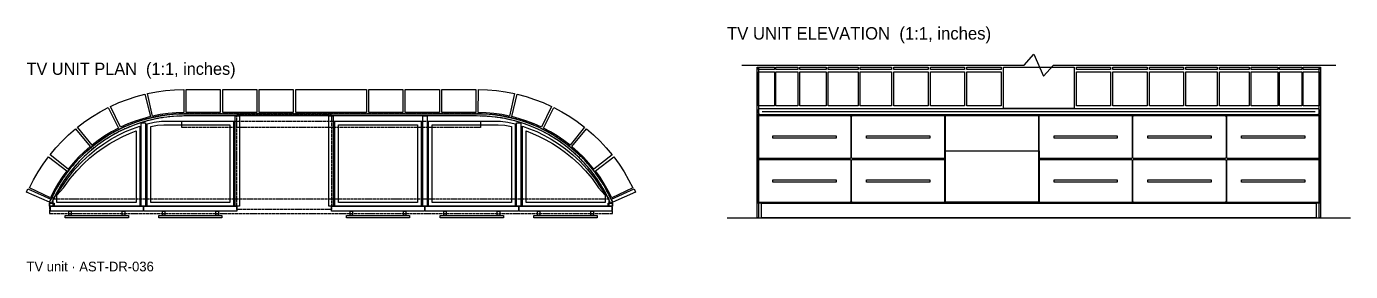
# Model space of a CAD drawing. Header units: inches. Extents: x 0 to 365, y -9 to 31.
# Drawn here: x 0 to 214.2, y -8.7 to 31 of the extents above; entities that cross this region are included whole.
import ezdxf

# ---------------------------------------------------------------- set-up
doc = ezdxf.new("R2010")
doc.units = ezdxf.units.IN
doc.header["$MEASUREMENT"] = 0
doc.linetypes.add('DASHED', pattern=[0.6, 0.5, -0.1])
doc.layers.add('TV unit elevation', color=7, linetype='Continuous')
doc.layers.add('TV unit plan', color=7, linetype='Continuous')

msp = doc.modelspace()

# ---------------------------------------------------------------- linework, layer by layer
at = {"layer": 'TV unit elevation'}
for p, q in [((119.03, 17.2), (208.5, 17.2)), ((113.33, 0), (214.2, 0))]:
    msp.add_line(p, q, dxfattribs=at)
for points in [[(115.7, 24.72), (161.4, 24.72), (162.98, 26.5), (164.55, 22.95), (166.13, 24.72), (211.83, 24.72)], [(118.2, 24.41), (118.41, 24.41), (118.41, 0), (118.2, 0), (118.2, 24.41)], [(118.35, 24.41), (121.01, 24.41), (121.01, 24.02), (118.35, 24.02), (118.35, 24.41)], [(118.35, 23.62), (121.01, 23.62), (121.01, 18.11), (118.35, 18.11), (118.35, 23.62)], [(121.23, 24.41), (124.81, 24.41), (124.81, 24.02), (121.23, 24.02), (121.23, 24.41)], [(121.23, 23.62), (124.81, 23.62), (124.81, 18.11), (121.23, 18.11), (121.23, 23.62)], [(125.09, 24.41), (129.39, 24.41), (129.39, 24.02), (125.09, 24.02), (125.09, 24.41)], [(125.09, 23.62), (129.39, 23.62), (129.39, 18.11), (125.09, 18.11), (125.09, 23.62)], [(129.72, 24.41), (134.53, 24.41), (134.53, 24.02), (129.72, 24.02), (129.72, 24.41)], [(129.72, 23.62), (134.53, 23.62), (134.53, 18.11), (129.72, 18.11), (129.72, 23.62)], [(134.89, 24.41), (139.96, 24.41), (139.96, 24.02), (134.89, 24.02), (134.89, 24.41)], [(134.89, 23.62), (139.96, 23.62), (139.96, 18.11), (134.89, 18.11), (134.89, 23.62)], [(140.34, 24.41), (145.85, 24.41), (145.85, 24.02), (140.34, 24.02), (140.34, 24.41)], [(140.34, 23.62), (145.85, 23.62), (145.85, 18.11), (140.34, 18.11), (140.34, 23.62)], [(146.25, 24.41), (151.76, 24.41), (151.76, 24.02), (146.25, 24.02), (146.25, 24.41)], [(146.25, 23.62), (151.76, 23.62), (151.76, 18.11), (146.25, 18.11), (146.25, 23.62)], [(152.15, 24.41), (157.66, 24.41), (157.66, 24.02), (152.15, 24.02), (152.15, 24.41)], [(152.15, 23.62), (157.66, 23.62), (157.66, 18.11), (152.15, 18.11), (152.15, 23.62)], [(158.06, 24.41), (169.47, 24.41), (169.47, 17.72), (158.06, 17.72), (158.06, 24.41)], [(169.87, 24.41), (175.38, 24.41), (175.38, 24.02), (169.87, 24.02), (169.87, 24.41)], [(169.87, 23.62), (175.38, 23.62), (175.38, 18.11), (169.87, 18.11), (169.87, 23.62)], [(175.77, 24.41), (181.29, 24.41), (181.29, 24.02), (175.77, 24.02), (175.77, 24.41)], [(175.77, 23.62), (181.29, 23.62), (181.29, 18.11), (175.77, 18.11), (175.77, 23.62)], [(181.68, 24.41), (187.19, 24.41), (187.19, 24.02), (181.68, 24.02), (181.68, 24.41)], [(181.68, 23.62), (187.19, 23.62), (187.19, 18.11), (181.68, 18.11), (181.68, 23.62)], [(187.57, 24.41), (192.64, 24.41), (192.64, 24.02), (187.57, 24.02), (187.57, 24.41)], [(187.57, 23.62), (192.64, 23.62), (192.64, 18.11), (187.57, 18.11), (187.57, 23.62)], [(193, 24.41), (197.81, 24.41), (197.81, 24.02), (193, 24.02), (193, 24.41)], [(193, 23.62), (197.81, 23.62), (197.81, 18.11), (193, 18.11), (193, 23.62)], [(198.14, 24.41), (202.44, 24.41), (202.44, 24.02), (198.14, 24.02), (198.14, 24.41)], [(198.14, 23.62), (202.44, 23.62), (202.44, 18.11), (198.14, 18.11), (198.14, 23.62)], [(202.73, 24.41), (206.3, 24.41), (206.3, 24.02), (202.73, 24.02), (202.73, 24.41)], [(202.73, 23.62), (206.3, 23.62), (206.3, 18.11), (202.73, 18.11), (202.73, 23.62)], [(206.52, 24.41), (209.18, 24.41), (209.18, 24.02), (206.52, 24.02), (206.52, 24.41)], [(206.52, 23.62), (209.18, 23.62), (209.18, 18.11), (206.52, 18.11), (206.52, 23.62)], [(209.12, 24.41), (209.33, 24.41), (209.33, 0), (209.12, 0), (209.12, 24.41)], [(118.24, 17.2), (118.24, 17.2)], [(118.75, 17.72), (208.78, 17.72)], [(209.29, 17.2), (209.29, 17.2)], [(118.24, 16.69), (209.29, 16.69), (209.29, 2.36), (118.24, 2.36), (118.24, 16.69)], [(118.36, 9.78), (118.36, 16.38)], [(118.55, 16.57), (133.16, 16.57)], [(208.78, 16.69), (118.75, 16.69)], [(133.36, 16.38), (133.36, 9.78)], [(133.47, 9.78), (133.47, 16.38)], [(133.67, 16.57), (148.33, 16.57)], [(148.53, 16.38), (148.53, 9.78)], [(148.65, 16.57), (163.71, 16.57), (163.71, 2.48), (148.65, 2.48), (148.65, 16.57)], [(163.82, 9.78), (163.82, 16.38)], [(164.02, 16.57), (178.69, 16.57)], [(178.88, 16.38), (178.88, 9.78)], [(179, 9.78), (179, 16.38)], [(179.2, 16.57), (193.86, 16.57)], [(194.06, 16.38), (194.06, 9.78)], [(194.18, 9.78), (194.18, 16.38)], [(194.37, 16.57), (208.98, 16.57)], [(209.17, 16.38), (209.17, 9.78)], [(120.74, 13.28), (130.97, 13.28), (130.97, 12.88), (120.74, 12.88), (120.74, 13.28)], [(135.88, 13.28), (146.12, 13.28), (146.12, 12.88), (135.88, 12.88), (135.88, 13.28)], [(166.24, 13.28), (176.47, 13.28), (176.47, 12.88), (166.24, 12.88), (166.24, 13.28)], [(181.41, 13.28), (191.65, 13.28), (191.65, 12.88), (181.41, 12.88), (181.41, 13.28)], [(196.56, 13.28), (206.79, 13.28), (206.79, 12.88), (196.56, 12.88), (196.56, 13.28)], [(148.54, 10.83), (163.82, 10.83), (163.82, 2.56), (148.54, 2.56), (148.54, 10.83)], [(118.36, 2.68), (118.36, 9.27)], [(133.16, 9.59), (118.55, 9.59)], [(118.55, 9.47), (133.16, 9.47)], [(133.36, 9.27), (133.36, 2.68)], [(133.47, 2.68), (133.47, 9.27)], [(148.33, 9.59), (133.67, 9.59)], [(133.67, 9.47), (148.33, 9.47)], [(148.53, 9.27), (148.53, 2.68)], [(163.82, 2.68), (163.82, 9.27)], [(178.69, 9.59), (164.02, 9.59)], [(164.02, 9.47), (178.69, 9.47)], [(178.88, 9.27), (178.88, 2.68)], [(179, 2.68), (179, 9.27)], [(193.86, 9.59), (179.2, 9.59)], [(179.2, 9.47), (193.86, 9.47)], [(194.06, 9.27), (194.06, 2.68)], [(194.18, 2.68), (194.18, 9.27)], [(208.98, 9.59), (194.37, 9.59)], [(194.37, 9.47), (208.98, 9.47)], [(209.17, 9.27), (209.17, 2.68)], [(120.74, 6.17), (130.97, 6.17), (130.97, 5.78), (120.74, 5.78), (120.74, 6.17)], [(135.88, 6.17), (146.12, 6.17), (146.12, 5.78), (135.88, 5.78), (135.88, 6.17)], [(166.24, 6.17), (176.47, 6.17), (176.47, 5.78), (166.24, 5.78), (166.24, 6.17)], [(181.41, 6.17), (191.65, 6.17), (191.65, 5.78), (181.41, 5.78), (181.41, 6.17)], [(196.56, 6.17), (206.79, 6.17), (206.79, 5.78), (196.56, 5.78), (196.56, 6.17)], [(133.16, 2.48), (118.55, 2.48)], [(118.9, 2.36), (208.63, 2.36), (208.63, 0), (118.9, 0), (118.9, 2.36)], [(148.33, 2.48), (133.67, 2.48)], [(178.69, 2.48), (164.02, 2.48)], [(193.86, 2.48), (179.2, 2.48)], [(208.98, 2.48), (194.37, 2.48)]]:
    msp.add_lwpolyline(points, dxfattribs=at)
for points in [[(118.24, 17.2), (118.24, 17.29), (118.26, 17.38), (118.31, 17.46), (118.35, 17.54), (118.42, 17.6), (118.5, 17.65), (118.57, 17.69), (118.66, 17.72), (118.75, 17.72)], [(118.75, 16.69), (118.66, 16.69), (118.57, 16.72), (118.5, 16.76), (118.42, 16.81), (118.35, 16.87), (118.31, 16.95), (118.26, 17.03), (118.24, 17.11), (118.24, 17.2)], [(208.78, 17.72), (208.87, 17.72), (208.96, 17.69), (209.04, 17.65), (209.11, 17.6), (209.18, 17.54), (209.22, 17.46), (209.27, 17.38), (209.29, 17.29), (209.29, 17.2)], [(209.29, 17.2), (209.29, 17.11), (209.27, 17.03), (209.22, 16.95), (209.18, 16.87), (209.11, 16.81), (209.04, 16.76), (208.96, 16.72), (208.87, 16.69), (208.78, 16.69)], [(118.36, 16.38), (118.36, 16.41), (118.37, 16.45), (118.38, 16.48), (118.4, 16.51), (118.43, 16.53), (118.46, 16.55), (118.49, 16.57), (118.52, 16.57), (118.55, 16.57)], [(133.16, 16.57), (133.19, 16.57), (133.23, 16.57), (133.26, 16.55), (133.29, 16.53), (133.31, 16.51), (133.33, 16.48), (133.35, 16.45), (133.36, 16.41), (133.36, 16.38)], [(133.47, 16.38), (133.47, 16.41), (133.48, 16.45), (133.5, 16.48), (133.52, 16.51), (133.54, 16.53), (133.57, 16.55), (133.6, 16.57), (133.64, 16.57), (133.67, 16.57)], [(148.33, 16.57), (148.37, 16.57), (148.4, 16.57), (148.43, 16.55), (148.46, 16.53), (148.49, 16.51), (148.51, 16.48), (148.52, 16.45), (148.53, 16.41), (148.53, 16.38)], [(163.82, 16.38), (163.82, 16.41), (163.83, 16.45), (163.85, 16.48), (163.87, 16.51), (163.89, 16.53), (163.92, 16.55), (163.95, 16.57), (163.99, 16.57), (164.02, 16.57)], [(178.69, 16.57), (178.72, 16.57), (178.75, 16.57), (178.78, 16.55), (178.81, 16.53), (178.84, 16.51), (178.86, 16.48), (178.87, 16.45), (178.88, 16.41), (178.88, 16.38)], [(179, 16.38), (179, 16.41), (179.01, 16.45), (179.03, 16.48), (179.04, 16.51), (179.07, 16.53), (179.1, 16.55), (179.13, 16.57), (179.16, 16.57), (179.2, 16.57)], [(193.86, 16.57), (193.9, 16.57), (193.93, 16.57), (193.96, 16.55), (193.99, 16.53), (194.01, 16.51), (194.03, 16.48), (194.05, 16.45), (194.06, 16.41), (194.06, 16.38)], [(194.18, 16.38), (194.18, 16.41), (194.18, 16.45), (194.2, 16.48), (194.22, 16.51), (194.24, 16.53), (194.27, 16.55), (194.3, 16.57), (194.34, 16.57), (194.37, 16.57)], [(208.98, 16.57), (209.01, 16.57), (209.05, 16.57), (209.08, 16.55), (209.11, 16.53), (209.13, 16.51), (209.15, 16.48), (209.17, 16.45), (209.17, 16.41), (209.17, 16.38)], [(118.55, 9.59), (118.52, 9.59), (118.49, 9.6), (118.46, 9.61), (118.43, 9.63), (118.4, 9.66), (118.38, 9.69), (118.37, 9.71), (118.36, 9.75), (118.36, 9.78)], [(118.36, 9.27), (118.36, 9.31), (118.37, 9.34), (118.38, 9.37), (118.4, 9.4), (118.43, 9.42), (118.46, 9.44), (118.49, 9.46), (118.52, 9.47), (118.55, 9.47)], [(133.36, 9.78), (133.36, 9.75), (133.35, 9.71), (133.33, 9.69), (133.31, 9.66), (133.29, 9.63), (133.26, 9.61), (133.23, 9.6), (133.19, 9.59), (133.16, 9.59)], [(133.16, 9.47), (133.19, 9.47), (133.23, 9.46), (133.26, 9.44), (133.29, 9.42), (133.31, 9.4), (133.33, 9.37), (133.35, 9.34), (133.36, 9.31), (133.36, 9.27)], [(133.67, 9.59), (133.64, 9.59), (133.6, 9.6), (133.57, 9.61), (133.54, 9.63), (133.52, 9.66), (133.5, 9.69), (133.48, 9.71), (133.47, 9.75), (133.47, 9.78)], [(133.47, 9.27), (133.47, 9.31), (133.48, 9.34), (133.5, 9.37), (133.52, 9.4), (133.54, 9.42), (133.57, 9.44), (133.6, 9.46), (133.64, 9.47), (133.67, 9.47)], [(148.53, 9.78), (148.53, 9.75), (148.52, 9.71), (148.51, 9.69), (148.49, 9.66), (148.46, 9.63), (148.43, 9.61), (148.4, 9.6), (148.37, 9.59), (148.33, 9.59)], [(148.33, 9.47), (148.37, 9.47), (148.4, 9.46), (148.43, 9.44), (148.46, 9.42), (148.49, 9.4), (148.51, 9.37), (148.52, 9.34), (148.53, 9.31), (148.53, 9.27)], [(164.02, 9.59), (163.99, 9.59), (163.95, 9.6), (163.92, 9.61), (163.89, 9.63), (163.87, 9.66), (163.85, 9.69), (163.83, 9.71), (163.82, 9.75), (163.82, 9.78)], [(163.82, 9.27), (163.82, 9.31), (163.83, 9.34), (163.85, 9.37), (163.87, 9.4), (163.89, 9.42), (163.92, 9.44), (163.95, 9.46), (163.99, 9.47), (164.02, 9.47)], [(178.88, 9.78), (178.88, 9.75), (178.87, 9.71), (178.86, 9.69), (178.84, 9.66), (178.81, 9.63), (178.78, 9.61), (178.75, 9.6), (178.72, 9.59), (178.69, 9.59)], [(178.69, 9.47), (178.72, 9.47), (178.75, 9.46), (178.78, 9.44), (178.81, 9.42), (178.84, 9.4), (178.86, 9.37), (178.87, 9.34), (178.88, 9.31), (178.88, 9.27)], [(179.2, 9.59), (179.16, 9.59), (179.13, 9.6), (179.1, 9.61), (179.07, 9.63), (179.04, 9.66), (179.03, 9.69), (179.01, 9.71), (179, 9.75), (179, 9.78)], [(179, 9.27), (179, 9.31), (179.01, 9.34), (179.03, 9.37), (179.04, 9.4), (179.07, 9.42), (179.1, 9.44), (179.13, 9.46), (179.16, 9.47), (179.2, 9.47)], [(194.06, 9.78), (194.06, 9.75), (194.05, 9.71), (194.03, 9.69), (194.01, 9.66), (193.99, 9.63), (193.96, 9.61), (193.93, 9.6), (193.9, 9.59), (193.86, 9.59)], [(193.86, 9.47), (193.9, 9.47), (193.93, 9.46), (193.96, 9.44), (193.99, 9.42), (194.01, 9.4), (194.03, 9.37), (194.05, 9.34), (194.06, 9.31), (194.06, 9.27)], [(194.37, 9.59), (194.34, 9.59), (194.3, 9.6), (194.27, 9.61), (194.24, 9.63), (194.22, 9.66), (194.2, 9.69), (194.18, 9.71), (194.18, 9.75), (194.18, 9.78)], [(194.18, 9.27), (194.18, 9.31), (194.18, 9.34), (194.2, 9.37), (194.22, 9.4), (194.24, 9.42), (194.27, 9.44), (194.3, 9.46), (194.34, 9.47), (194.37, 9.47)], [(209.17, 9.78), (209.17, 9.75), (209.17, 9.71), (209.15, 9.69), (209.13, 9.66), (209.11, 9.63), (209.08, 9.61), (209.05, 9.6), (209.01, 9.59), (208.98, 9.59)], [(208.98, 9.47), (209.01, 9.47), (209.05, 9.46), (209.08, 9.44), (209.11, 9.42), (209.13, 9.4), (209.15, 9.37), (209.17, 9.34), (209.17, 9.31), (209.17, 9.27)], [(118.55, 2.48), (118.52, 2.48), (118.49, 2.49), (118.46, 2.51), (118.43, 2.52), (118.4, 2.55), (118.38, 2.58), (118.37, 2.61), (118.36, 2.64), (118.36, 2.68)], [(133.36, 2.68), (133.36, 2.64), (133.35, 2.61), (133.33, 2.58), (133.31, 2.55), (133.29, 2.52), (133.26, 2.51), (133.23, 2.49), (133.19, 2.48), (133.16, 2.48)], [(133.67, 2.48), (133.64, 2.48), (133.6, 2.49), (133.57, 2.51), (133.54, 2.52), (133.52, 2.55), (133.5, 2.58), (133.48, 2.61), (133.47, 2.64), (133.47, 2.68)], [(148.53, 2.68), (148.53, 2.64), (148.52, 2.61), (148.51, 2.58), (148.49, 2.55), (148.46, 2.52), (148.43, 2.51), (148.4, 2.49), (148.37, 2.48), (148.33, 2.48)], [(164.02, 2.48), (163.99, 2.48), (163.95, 2.49), (163.92, 2.51), (163.89, 2.52), (163.87, 2.55), (163.85, 2.58), (163.83, 2.61), (163.82, 2.64), (163.82, 2.68)], [(178.88, 2.68), (178.88, 2.64), (178.87, 2.61), (178.86, 2.58), (178.84, 2.55), (178.81, 2.52), (178.78, 2.51), (178.75, 2.49), (178.72, 2.48), (178.69, 2.48)], [(179.2, 2.48), (179.16, 2.48), (179.13, 2.49), (179.1, 2.51), (179.07, 2.52), (179.04, 2.55), (179.03, 2.58), (179.01, 2.61), (179, 2.64), (179, 2.68)], [(194.06, 2.68), (194.06, 2.64), (194.05, 2.61), (194.03, 2.58), (194.01, 2.55), (193.99, 2.52), (193.96, 2.51), (193.93, 2.49), (193.9, 2.48), (193.86, 2.48)], [(194.37, 2.48), (194.34, 2.48), (194.3, 2.49), (194.27, 2.51), (194.24, 2.52), (194.22, 2.55), (194.2, 2.58), (194.18, 2.61), (194.18, 2.64), (194.18, 2.68)], [(209.17, 2.68), (209.17, 2.64), (209.17, 2.61), (209.15, 2.58), (209.13, 2.55), (209.11, 2.52), (209.08, 2.51), (209.05, 2.49), (209.01, 2.48), (208.98, 2.48)]]:
    msp.add_open_spline(points, degree=3, knots=[0, 0, 0, 0, 1, 1, 1, 2, 2, 2, 3, 3, 3, 3], dxfattribs=at)
at = {"layer": 'TV unit plan'}
for points in [[(13.61, 18.05), (14.96, 18.65), (16.34, 19.18), (17.75, 19.64), (19.17, 20.02), (20.04, 16.39), (18.81, 16.05), (17.59, 15.66), (16.4, 15.2), (15.23, 14.68), (13.61, 18.05)], [(19.58, 20.12), (21.03, 20.4), (22.5, 20.61), (23.97, 20.74), (25.44, 20.79), (25.47, 17.05), (24.19, 17), (22.92, 16.89), (21.65, 16.71), (20.4, 16.47), (19.58, 20.12)], [(25.85, 20.79), (27.23, 20.79), (28.61, 20.79), (29.98, 20.79), (31.36, 20.79), (31.36, 17.05), (29.98, 17.05), (28.61, 17.05), (27.23, 17.05), (25.85, 17.05), (25.85, 20.79)], [(31.76, 20.79), (33.13, 20.79), (34.51, 20.79), (35.89, 20.79), (37.27, 20.79), (37.27, 17.05), (35.89, 17.05), (34.51, 17.05), (33.13, 17.05), (31.76, 17.05), (31.76, 20.79)], [(37.66, 20.79), (39.04, 20.79), (40.42, 20.79), (41.8, 20.79), (43.17, 20.79), (43.17, 17.05), (41.8, 17.05), (40.42, 17.05), (39.04, 17.05), (37.66, 17.05), (37.66, 20.79)], [(43.57, 20.79), (49.28, 20.79), (54.98, 20.79), (54.98, 17.05), (49.28, 17.05), (43.57, 17.05), (43.57, 20.79)], [(55.38, 20.79), (56.76, 20.79), (58.13, 20.79), (59.51, 20.79), (60.89, 20.79), (60.89, 17.05), (59.51, 17.05), (58.13, 17.05), (56.76, 17.05), (55.38, 17.05), (55.38, 20.79)], [(61.28, 20.79), (62.66, 20.79), (64.04, 20.79), (65.42, 20.79), (66.8, 20.79), (66.8, 17.05), (65.42, 17.05), (64.04, 17.05), (62.66, 17.05), (61.28, 17.05), (61.28, 20.79)], [(67.19, 20.79), (68.57, 20.79), (69.95, 20.79), (71.32, 20.79), (72.7, 20.79), (72.7, 17.05), (71.32, 17.05), (69.95, 17.05), (68.57, 17.05), (67.19, 17.05), (67.19, 20.79)], [(73.11, 20.79), (74.59, 20.74), (76.06, 20.61), (77.52, 20.4), (78.97, 20.12), (78.15, 16.47), (76.9, 16.71), (75.63, 16.89), (74.36, 17), (73.08, 17.05), (73.11, 20.79)], [(79.38, 20.02), (80.81, 19.64), (82.21, 19.18), (83.59, 18.65), (84.94, 18.05), (83.32, 14.68), (82.15, 15.2), (80.96, 15.66), (79.74, 16.05), (78.51, 16.39), (79.38, 20.02)], [(8.26, 14.69), (9.44, 15.58), (10.67, 16.41), (11.93, 17.17), (13.24, 17.87), (14.9, 14.52), (13.77, 13.92), (12.68, 13.26), (11.62, 12.54), (10.6, 11.77), (8.26, 14.69)], [(85.32, 17.87), (86.62, 17.17), (87.89, 16.41), (89.11, 15.58), (90.29, 14.69), (87.95, 11.77), (86.93, 12.54), (85.87, 13.26), (84.78, 13.92), (83.65, 14.52), (85.32, 17.87)], [(3.75, 2.54), (4.18, 3.47), (4.66, 4.39), (5.17, 5.28), (5.72, 6.15), (6.31, 6.99), (6.93, 7.81), (7.59, 8.61), (8.28, 9.37), (9, 10.1), (9.76, 10.8), (10.54, 11.47), (11.35, 12.1), (12.19, 12.7), (13.06, 13.26), (13.94, 13.79), (14.85, 14.27), (15.78, 14.72), (16.73, 15.12), (17.69, 15.49), (18.67, 15.81), (19.66, 16.09), (20.66, 16.32), (21.67, 16.52), (22.69, 16.67), (23.71, 16.77), (24.74, 16.83), (25.78, 16.85), (26.9, 16.85), (28.02, 16.85), (29.14, 16.85), (30.26, 16.85), (31.38, 16.85), (32.49, 16.85), (33.61, 16.85), (34.73, 16.85), (35.85, 16.85), (36.97, 16.85), (38.09, 16.85), (39.21, 16.85), (40.33, 16.85), (41.44, 16.85), (42.56, 16.85), (43.68, 16.85), (44.8, 16.85), (45.92, 16.85), (47.04, 16.85), (48.16, 16.85), (49.28, 16.85), (50.39, 16.85), (51.51, 16.85), (52.63, 16.85), (53.75, 16.85), (54.87, 16.85), (55.99, 16.85), (57.11, 16.85), (58.23, 16.85), (59.34, 16.85), (60.46, 16.85), (61.58, 16.85), (62.7, 16.85), (63.82, 16.85), (64.94, 16.85), (66.06, 16.85), (67.18, 16.85), (68.29, 16.85), (69.41, 16.85), (70.53, 16.85), (71.65, 16.85), (72.77, 16.85), (73.81, 16.83), (74.84, 16.77), (75.86, 16.67), (76.88, 16.52), (77.89, 16.32), (78.89, 16.09), (79.89, 15.81), (80.86, 15.49), (81.83, 15.12), (82.77, 14.72), (83.7, 14.27), (84.61, 13.79), (85.5, 13.26), (86.36, 12.7), (87.2, 12.1), (88.01, 11.47), (88.79, 10.8), (89.55, 10.1), (90.27, 9.37), (90.96, 8.61), (91.62, 7.81), (92.24, 6.99), (92.83, 6.15), (93.38, 5.28), (93.9, 4.39), (94.37, 3.47), (94.8, 2.54), (94.48, 2.39), (94.05, 3.31), (93.58, 4.22), (93.08, 5.1), (92.54, 5.95), (91.96, 6.79), (91.34, 7.59), (90.7, 8.37), (90.02, 9.13), (89.3, 9.85), (88.56, 10.54), (87.79, 11.2), (86.99, 11.82), (86.16, 12.41), (85.31, 12.96), (84.44, 13.48), (83.54, 13.96), (82.63, 14.39), (81.69, 14.79), (80.75, 15.15), (79.78, 15.47), (78.81, 15.74), (77.82, 15.98), (76.82, 16.17), (75.82, 16.31), (74.81, 16.42), (73.8, 16.48), (72.77, 16.5), (71.65, 16.5), (70.53, 16.5), (69.41, 16.5), (68.29, 16.5), (67.18, 16.5), (66.06, 16.5), (64.94, 16.5), (63.82, 16.5), (62.7, 16.5), (61.58, 16.5), (60.46, 16.5), (59.34, 16.5), (58.23, 16.5), (57.11, 16.5), (55.99, 16.5), (54.87, 16.5), (53.75, 16.5), (52.63, 16.5), (51.51, 16.5), (50.39, 16.5), (49.28, 16.5), (48.16, 16.5), (47.04, 16.5), (45.92, 16.5), (44.8, 16.5), (43.68, 16.5), (42.56, 16.5), (41.44, 16.5), (40.33, 16.5), (39.21, 16.5), (38.09, 16.5), (36.97, 16.5), (35.85, 16.5), (34.73, 16.5), (33.61, 16.5), (32.49, 16.5), (31.38, 16.5), (30.26, 16.5), (29.14, 16.5), (28.02, 16.5), (26.9, 16.5), (25.78, 16.5), (24.76, 16.48), (23.74, 16.42), (22.73, 16.31), (21.73, 16.17), (20.73, 15.98), (19.75, 15.74), (18.77, 15.47), (17.81, 15.15), (16.86, 14.79), (15.92, 14.39), (15.01, 13.96), (14.12, 13.48), (13.24, 12.96), (12.39, 12.41), (11.56, 11.82), (10.77, 11.2), (9.99, 10.54), (9.25, 9.85), (8.54, 9.13), (7.86, 8.37), (7.21, 7.59), (6.59, 6.79), (6.01, 5.95), (5.47, 5.1), (4.97, 4.22), (4.5, 3.31), (4.07, 2.39), (3.75, 2.54)], [(18.57, 15.41), (19.28, 15.41), (19.28, 1.89), (18.57, 1.89), (18.57, 15.41)], [(19.52, 1.89), (19.52, 15.21), (20.68, 15.49), (21.85, 15.67), (23.01, 15.67), (24.18, 15.67), (25.35, 15.67), (26.51, 15.67), (27.68, 15.67), (28.85, 15.67), (30.01, 15.67), (31.18, 15.67), (32.34, 15.67), (33.51, 15.67), (33.51, 1.89), (19.52, 1.89)], [(20.11, 2.48), (20.11, 14.77), (21.17, 15), (22.24, 15.08), (23.31, 15.08), (24.38, 15.08), (25.44, 15.08), (26.51, 15.08), (27.58, 15.08), (28.65, 15.08), (29.72, 15.08), (30.78, 15.08), (31.85, 15.08), (32.92, 15.08), (32.92, 2.48), (20.11, 2.48)], [(33.75, 16.5), (34.45, 16.5), (34.45, 1.89), (33.75, 1.89), (33.75, 16.5)], [(48.92, 16.5), (49.63, 16.5), (49.63, 1.89), (48.92, 1.89), (48.92, 16.5)], [(49.87, 1.89), (49.87, 15.67), (51.03, 15.67), (52.2, 15.67), (53.36, 15.67), (54.53, 15.67), (55.7, 15.67), (56.86, 15.67), (58.03, 15.67), (59.2, 15.67), (60.36, 15.67), (61.53, 15.67), (62.69, 15.67), (63.86, 15.67), (63.86, 1.89), (49.87, 1.89)], [(50.46, 2.48), (50.46, 15.08), (51.52, 15.08), (52.59, 15.08), (53.66, 15.08), (54.73, 15.08), (55.8, 15.08), (56.86, 15.08), (57.93, 15.08), (59, 15.08), (60.07, 15.08), (61.13, 15.08), (62.2, 15.08), (63.27, 15.08), (63.27, 2.48), (50.46, 2.48)], [(64.1, 16.5), (64.81, 16.5), (64.81, 1.89), (64.1, 1.89), (64.1, 16.5)], [(65.04, 1.89), (65.04, 15.67), (66.21, 15.67), (67.37, 15.67), (68.54, 15.67), (69.71, 15.67), (70.87, 15.67), (72.04, 15.67), (73.21, 15.67), (74.37, 15.67), (75.54, 15.67), (76.7, 15.67), (77.87, 15.49), (79.04, 15.21), (79.04, 1.89), (65.04, 1.89)], [(65.63, 2.48), (65.63, 15.08), (66.7, 15.08), (67.77, 15.08), (68.84, 15.08), (69.9, 15.08), (70.97, 15.08), (72.04, 15.08), (73.11, 15.08), (74.17, 15.08), (75.24, 15.08), (76.31, 15.08), (77.38, 15), (78.45, 14.77), (78.45, 2.48), (65.63, 2.48)], [(79.27, 15.41), (79.98, 15.41), (79.98, 1.89), (79.27, 1.89), (79.27, 15.41)], [(3.81, 10.21), (4.76, 11.35), (5.76, 12.43), (6.82, 13.46), (7.94, 14.43), (10.32, 11.54), (9.35, 10.7), (8.43, 9.81), (7.56, 8.88), (6.74, 7.89), (3.81, 10.21)], [(4.34, 1.89), (4.34, 3.07), (5.51, 4.68), (6.67, 6.42), (7.84, 7.88), (9.01, 9.13), (10.17, 10.22), (11.34, 11.18), (12.5, 12.01), (13.67, 12.75), (14.84, 13.39), (16, 13.96), (17.17, 14.44), (18.33, 14.86), (18.33, 1.89), (4.34, 1.89)], [(4.93, 2.48), (4.93, 3.66), (6, 4.87), (7.07, 6.35), (8.13, 7.63), (9.2, 8.74), (10.27, 9.72), (11.34, 10.59), (12.41, 11.36), (13.47, 12.04), (14.54, 12.65), (15.61, 13.18), (16.68, 13.66), (17.74, 14.07), (17.74, 2.48), (4.93, 2.48)], [(80.22, 1.89), (80.22, 14.86), (81.38, 14.44), (82.55, 13.96), (83.72, 13.39), (84.88, 12.75), (86.05, 12.01), (87.21, 11.18), (88.38, 10.22), (89.55, 9.13), (90.71, 7.88), (91.88, 6.42), (93.05, 4.68), (94.21, 3.07), (94.21, 1.89), (80.22, 1.89)], [(80.81, 2.48), (80.81, 14.07), (81.88, 13.66), (82.94, 13.18), (84.01, 12.65), (85.08, 12.04), (86.15, 11.36), (87.21, 10.59), (88.28, 9.72), (89.35, 8.74), (90.42, 7.63), (91.49, 6.35), (92.55, 4.87), (93.62, 3.66), (93.62, 2.48), (80.81, 2.48)], [(90.62, 14.43), (91.73, 13.46), (92.79, 12.43), (93.8, 11.35), (94.74, 10.21), (91.81, 7.89), (90.99, 8.88), (90.12, 9.81), (89.2, 10.7), (88.24, 11.54), (90.62, 14.43)], [(0.48, 4.85), (1.14, 6.17), (1.88, 7.45), (2.68, 8.69), (3.55, 9.88), (6.52, 7.61), (5.77, 6.57), (5.07, 5.5), (4.43, 4.39), (3.86, 3.25), (0.48, 4.85)], [(95, 9.88), (95.87, 8.69), (96.67, 7.45), (97.41, 6.17), (98.08, 4.85), (94.69, 3.25), (94.12, 4.39), (93.48, 5.5), (92.79, 6.57), (92.03, 7.61), (95, 9.88)], [(0, 4.18), (0.12, 4.45), (0.24, 4.72), (3.92, 3.02), (3.82, 2.79), (3.71, 2.55), (0, 4.18)], [(98.31, 4.72), (98.43, 4.45), (98.55, 4.18), (94.84, 2.55), (94.74, 2.79), (94.63, 3.02), (98.31, 4.72)], [(3.75, 2.39), (4.46, 2.39), (4.46, 1.89), (3.75, 1.89), (3.75, 2.39)], [(94.09, 2.39), (94.8, 2.39), (94.8, 1.89), (94.09, 1.89), (94.09, 2.39)], [(3.87, 1.89), (18.87, 1.89), (18.87, 1.1), (3.87, 1.1), (3.87, 1.89)], [(6.25, 0.39), (16.49, 0.39), (16.49, 0), (6.25, 0), (6.25, 0.39)], [(6.84, 1.1), (7.23, 1.1), (7.23, 0.39), (6.84, 0.39), (6.84, 1.1)], [(15.5, 1.1), (15.89, 1.1), (15.89, 0.39), (15.5, 0.39), (15.5, 1.1)], [(18.98, 1.89), (34.04, 1.89), (34.04, 1.1), (18.98, 1.1), (18.98, 1.89)], [(21.39, 0.39), (31.63, 0.39), (31.63, 0), (21.39, 0), (21.39, 0.39)], [(21.99, 1.1), (22.38, 1.1), (22.38, 0.39), (21.99, 0.39), (21.99, 1.1)], [(30.65, 1.1), (31.04, 1.1), (31.04, 0.39), (30.65, 0.39), (30.65, 1.1)], [(49.34, 1.89), (64.39, 1.89), (64.39, 1.1), (49.34, 1.1), (49.34, 1.89)], [(51.75, 0.39), (61.98, 0.39), (61.98, 0), (51.75, 0), (51.75, 0.39)], [(52.34, 1.1), (52.73, 1.1), (52.73, 0.39), (52.34, 0.39), (52.34, 1.1)], [(61, 1.1), (61.39, 1.1), (61.39, 0.39), (61, 0.39), (61, 1.1)], [(64.51, 1.89), (79.57, 1.89), (79.57, 1.1), (64.51, 1.1), (64.51, 1.89)], [(66.92, 0.39), (77.16, 0.39), (77.16, 0), (66.92, 0), (66.92, 0.39)], [(67.51, 1.1), (67.91, 1.1), (67.91, 0.39), (67.51, 0.39), (67.51, 1.1)], [(76.17, 1.1), (76.57, 1.1), (76.57, 0.39), (76.17, 0.39), (76.17, 1.1)], [(79.69, 1.89), (94.68, 1.89), (94.68, 1.1), (79.69, 1.1), (79.69, 1.89)], [(82.07, 0.39), (92.3, 0.39), (92.3, 0), (82.07, 0), (82.07, 0.39)], [(82.66, 1.1), (83.05, 1.1), (83.05, 0.39), (82.66, 0.39), (82.66, 1.1)], [(91.32, 1.1), (91.71, 1.1), (91.71, 0.39), (91.32, 0.39), (91.32, 1.1)]]:
    msp.add_lwpolyline(points, dxfattribs=at)
at = {"layer": 'TV unit plan', "linetype": 'DASHED'}
for points in [[(94.8, 0.71), (94.8, 2.54), (94.46, 3.29), (94.09, 4.02), (93.69, 4.75), (93.28, 5.45), (92.83, 6.15), (92.37, 6.83), (91.88, 7.49), (91.36, 8.13), (90.83, 8.76), (90.27, 9.37), (89.7, 9.96), (89.1, 10.53), (88.48, 11.07), (87.85, 11.6), (87.2, 12.1), (86.53, 12.59), (85.85, 13.04), (85.14, 13.48), (84.43, 13.89), (83.7, 14.27), (82.96, 14.63), (82.21, 14.96), (81.44, 15.27), (80.67, 15.55), (79.89, 15.81), (79.09, 16.03), (78.29, 16.23), (77.49, 16.41), (76.68, 16.55), (75.86, 16.67), (75.04, 16.75), (74.22, 16.81), (73.4, 16.85), (72.55, 16.85), (71.65, 16.85), (70.76, 16.85), (69.86, 16.85), (68.97, 16.85), (68.07, 16.85), (67.18, 16.85), (66.28, 16.85), (65.39, 16.85), (64.49, 16.85), (63.6, 16.85), (62.7, 16.85), (61.81, 16.85), (60.91, 16.85), (60.02, 16.85), (59.12, 16.85), (58.23, 16.85), (57.33, 16.85), (56.44, 16.85), (55.54, 16.85), (54.65, 16.85), (53.75, 16.85), (52.86, 16.85), (51.96, 16.85), (51.07, 16.85), (50.17, 16.85), (49.28, 16.85), (48.38, 16.85), (47.49, 16.85), (46.59, 16.85), (45.7, 16.85), (44.8, 16.85), (43.91, 16.85), (43.01, 16.85), (42.12, 16.85), (41.22, 16.85), (40.33, 16.85), (39.43, 16.85), (38.54, 16.85), (37.64, 16.85), (36.75, 16.85), (35.85, 16.85), (34.96, 16.85), (34.06, 16.85), (33.17, 16.85), (32.27, 16.85), (31.38, 16.85), (30.48, 16.85), (29.59, 16.85), (28.69, 16.85), (27.8, 16.85), (26.9, 16.85), (26.01, 16.85), (25.15, 16.85), (24.33, 16.81), (23.51, 16.75), (22.69, 16.67), (21.87, 16.55), (21.06, 16.41), (20.26, 16.23), (19.46, 16.03), (18.67, 15.81), (17.88, 15.55), (17.11, 15.27), (16.34, 14.96), (15.59, 14.63), (14.85, 14.27), (14.12, 13.89), (13.41, 13.48), (12.71, 13.04), (12.02, 12.59), (11.35, 12.1), (10.7, 11.6), (10.07, 11.07), (9.45, 10.53), (8.86, 9.96), (8.28, 9.37), (7.72, 8.76), (7.19, 8.13), (6.68, 7.49), (6.19, 6.83), (5.72, 6.15), (5.28, 5.45), (4.86, 4.75), (4.46, 4.02), (4.09, 3.29), (3.75, 2.54), (3.75, 0.71), (94.8, 0.71)], [(94.14, 3.07), (94.14, 3.13), (93.78, 3.86), (93.39, 4.57), (92.97, 5.27), (92.54, 5.95), (92.08, 6.62), (91.59, 7.27), (91.09, 7.91), (90.56, 8.53), (90.02, 9.13), (89.45, 9.71), (88.86, 10.27), (88.25, 10.81), (87.63, 11.32), (86.99, 11.82), (86.33, 12.29), (85.65, 12.74), (84.96, 13.17), (84.26, 13.58), (83.54, 13.96), (82.81, 14.31), (82.07, 14.64), (81.32, 14.94), (80.55, 15.22), (79.78, 15.47), (79, 15.69), (78.21, 15.89), (77.42, 16.06), (76.62, 16.2), (75.82, 16.31), (75.01, 16.4), (74.2, 16.46), (73.39, 16.49), (72.55, 16.5), (71.65, 16.5), (70.76, 16.5), (69.86, 16.5), (68.97, 16.5), (68.07, 16.5), (67.18, 16.5), (66.28, 16.5), (65.39, 16.5), (64.49, 16.5), (63.6, 16.5), (62.7, 16.5), (61.81, 16.5), (60.91, 16.5), (60.02, 16.5), (59.12, 16.5), (58.23, 16.5), (57.33, 16.5), (56.44, 16.5), (55.54, 16.5), (54.65, 16.5), (53.75, 16.5), (52.86, 16.5), (51.96, 16.5), (51.07, 16.5), (50.17, 16.5), (49.28, 16.5), (48.38, 16.5), (47.49, 16.5), (46.59, 16.5), (45.7, 16.5), (44.8, 16.5), (43.91, 16.5), (43.01, 16.5), (42.12, 16.5), (41.22, 16.5), (40.33, 16.5), (39.43, 16.5), (38.54, 16.5), (37.64, 16.5), (36.75, 16.5), (35.85, 16.5), (34.96, 16.5), (34.06, 16.5), (33.17, 16.5), (32.27, 16.5), (31.38, 16.5), (30.48, 16.5), (29.59, 16.5), (28.69, 16.5), (27.8, 16.5), (26.9, 16.5), (26.01, 16.5), (25.16, 16.49), (24.35, 16.46), (23.54, 16.4), (22.73, 16.31), (21.93, 16.2), (21.13, 16.06), (20.34, 15.89), (19.55, 15.69), (18.77, 15.47), (18, 15.22), (17.24, 14.94), (16.48, 14.64), (15.74, 14.31), (15.01, 13.96), (14.29, 13.58), (13.59, 13.17), (12.9, 12.74), (12.22, 12.29), (11.56, 11.82), (10.92, 11.32), (10.3, 10.81), (9.69, 10.27), (9.1, 9.71), (8.54, 9.13), (7.99, 8.53), (7.46, 7.91), (6.96, 7.27), (6.47, 6.62), (6.01, 5.95), (5.58, 5.27), (5.17, 4.57), (4.78, 3.86), (4.41, 3.13), (4.41, 3.07), (94.14, 3.07)], [(25.12, 15.67), (73.43, 15.67), (73.43, 14.65), (25.12, 14.65), (25.12, 15.67)], [(34.05, 16.61), (49.33, 16.61), (49.33, 1.34), (34.05, 1.34), (34.05, 16.61)]]:
    msp.add_lwpolyline(points, dxfattribs=at)

# ---------------------------------------------------------------- texts
at = {"layer": 'LABELS'}
for s, height, p in [('TV UNIT ELEVATION  (1:1, inches)', 2.0172, (113.33, 28.86)), ('TV UNIT PLAN  (1:1, inches)', 1.971, (0, 23.15)), ('TV unit · AST-DR-036', 1.5748, (0, -8.66))]:
    msp.add_text(s, height=height, dxfattribs=at).set_placement(p)

doc.saveas('drawing.dxf')
